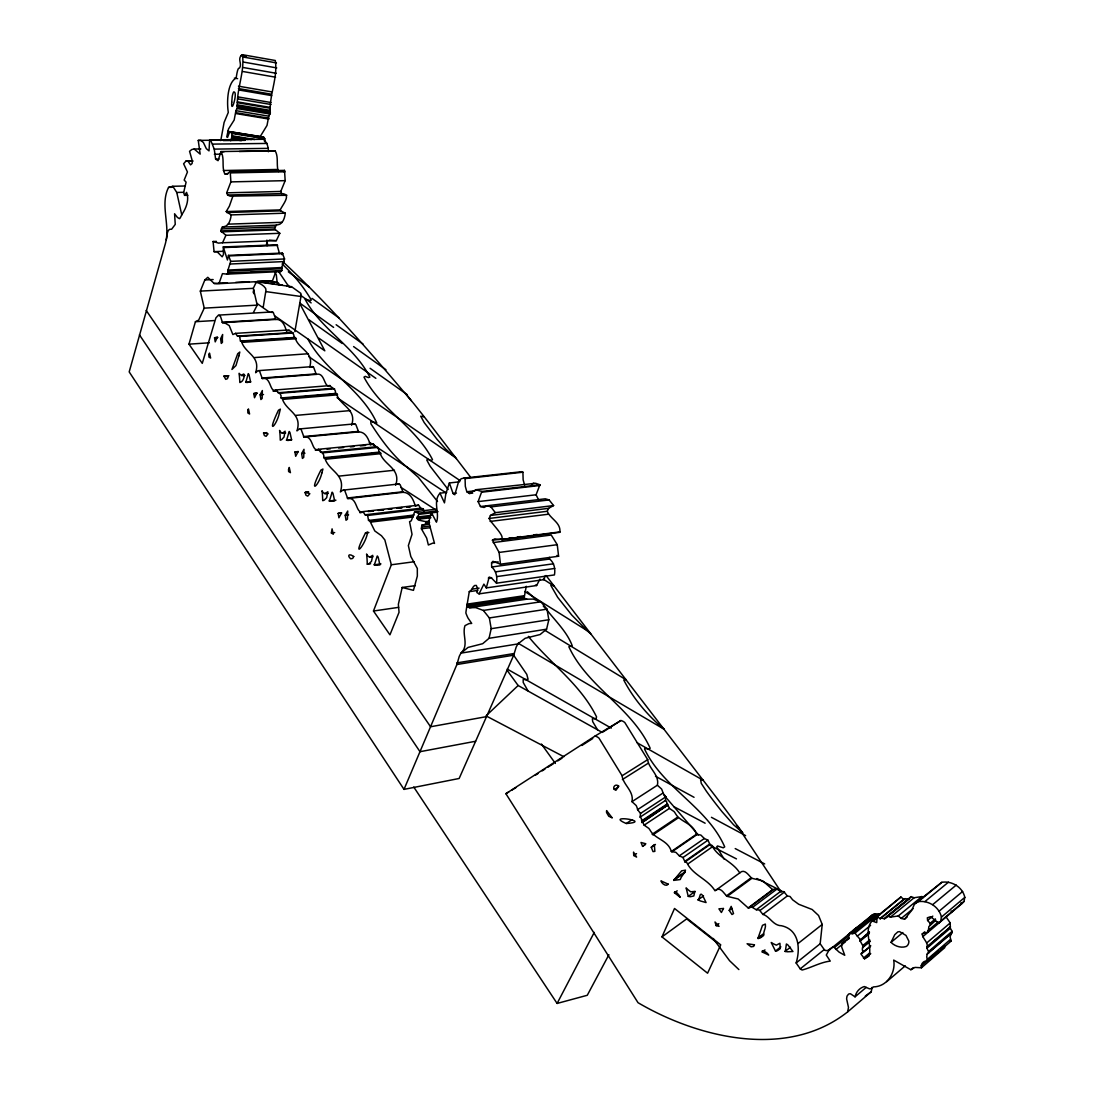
<?xml version="1.0" encoding="UTF-8"?>
<svg xmlns="http://www.w3.org/2000/svg" width="1094" height="1094" viewBox="0 0 1094 1094"><rect width="100%" height="100%" fill="white"/><g stroke="black" fill="none" stroke-linecap="round" stroke-linejoin="round"><path stroke-width="1.5" d="M220.756 140.606L224.092 122.473L228.29 112.422C226.608 101.414 227.579 82.542 236.126 78.084C236.632 75.582 237.548 66.884 239.559 68.006C242.294 63.808 237.521 59.65 241.172 55.493L242.43 54.7C244.947 72.245 236.154 89.776 237.425 107.622L235.921 110.658L234.184 120.012L228.496 128.996L226.745 136.941L227.579 137.352L229.726 131.745L263.654 137.133L264.844 138.842L264.516 141.7M242.43 54.7L275.291 60.498C278.04 77.92 268.892 95.383 270.327 113.147L268.768 116.169L267.004 125.454L260.181 136.627M829.608 950.016L826.202 950.659A5.292 3.815 50.4 0 1 824.22 949.578L820.172 943.753L822.223 924.444L818.572 915.5L812.158 909.511L798.702 904.259L792.617 899.801L790.018 896.478L787.311 895.945L762.915 914.42L759.414 910.058L756.255 909.743L751.81 907.104L748.173 907.911L738.135 898.981L727.25 896.355C723.913 893.989 721.466 887.261 716.255 889.764M493.162 542.583L551.239 535.021L557.256 544.689L558.596 556.231L500.478 564.189L499.11 552.443L492.423 540.231L494.857 538.809C513.195 543.239 491.151 524.012 489.141 518.447L490.427 515.452L548.586 508.341L553.591 505.565L549.12 499.931L490.919 506.905L487.158 505.729L484.054 507.479L480.444 506.536L478.105 501.613L481.825 491.452L475.794 489.743L469.435 493.503L466.81 491.739L465.319 486.365L465.073 478.611L464.006 478.064L461.244 478.721L458.755 481.128L454.803 494.734L453.066 493.517L449.374 482.96L459.535 481.825M224.092 251.251L214.055 251.661L213.098 241.514L216.448 241.391M540.901 500.218L538.453 499.602L536.087 494.775L539.93 484.779L535.622 483.288L475.794 489.743M309.616 367.297C314.812 351.502 297.8 349.41 295.065 337.403A4.868 2.475 85.8 0 0 294.149 337.499L240.461 341.068L239.627 336.446L237.466 336.077L235.566 333.369L232.872 334.559L229.234 325.574L224.434 322.689L222.533 322.703L220.523 316.494L218.485 315.086L215.887 317.889L202.267 363.358L188.988 344.159L195.429 321.704L198.684 320.077L204.236 308.139L200.325 291.1L204.852 279.955L207.778 277.315L214.096 283.455L217.214 283.784L272.461 280.816L276.057 271.093L280.789 271.558L281.855 270.519L281.76 267.538L284.563 258.963L282.334 253.056L228.482 255.367L227.443 259.975L223.244 246.957L223.477 254.492L222.178 256.817L217.173 251.825L214.055 251.661M438.065 511.677L431.351 512.484L429.668 517.736L428.957 522.727L434.523 543.431L433.046 543.034L428.356 544.99L426.674 538.084L421.381 528.785L422.011 525.052L428.643 523.752M253.671 293.671L253.753 289.842L253.206 292.317M946.119 916.922L950.207 922.939L950.317 928.204L952.108 931.35L950.043 936.915L951.192 941.004L927.89 961.134L926.714 956.976L927.165 954.077L928.929 952.696L926.96 948.17C928.861 942.536 922.68 939.158 922.201 933.975L924.799 931.787M518.679 642.629L517.9 643.928A99.992 58.857 79.1 0 0 516.177 647.087L513.715 655.183L459.152 778.477L404.014 789.376L129.188 371.905L165.426 243.442A82.87 37.278 87.1 0 0 166.22 239.846C169.255 222.465 160.312 203.662 168.572 187.375L172.797 186.281L184.722 186.007M218.991 283.51L222.451 273.65L227.073 274.129L228.113 273.076L228.003 270.054L230.697 261.357L228.482 255.367M500.478 564.189L492.956 561.318L491.575 562.767L491.671 566.993C496.389 570.89 497.483 577.413 496.485 583.17L554.439 574.924C555.492 569.236 554.357 562.781 549.612 559.034L549.407 557.338M464.006 478.064L521.838 471.678L522.918 472.211L523.137 479.828L524.628 485.121M230.711 140.77C232.215 137.529 232.817 131.444 229.726 131.745M922.201 933.975L928.191 931.924L928.874 926.563L935.37 920.656M286.915 195.279L230.082 196.154L227.607 195.033L226.663 192.845L230.889 181.891L230.205 171.457L284.522 170.377L285.165 180.66L280.775 191.45L281.732 193.611C292.207 193.925 282.402 205.029 280.228 209.898L226.212 211.566L231.19 214.903L285.302 213.18C284.768 217.323 283.606 221.986 279.777 224.27L276.153 225.186L222.314 227.073L220.81 230.916L225.925 235.306L279.818 233.295L276.303 240.653L269.288 240.119M351.584 425.265C357.3 408.582 339.537 405.983 336.419 393.416A4.978 2.598 85 0 0 335.461 393.471L281.103 397.984C281.855 393.102 277.698 392.568 275.414 389.956C269.739 392.705 271.052 376.145 262.273 378.524L259.579 371.194L258.047 370.592L255.64 372.739C261.042 355.536 244.728 353.745 241.35 340.972A4.937 2.42 85.6 0 0 240.461 341.068M395.659 485.23C401.553 468.027 383.023 465.21 379.796 452.15A5.087 2.735 84.1 0 0 378.77 452.178L323.742 457.702C324.754 452.492 320.173 452.779 318.368 449.292C311.421 452.383 313.499 434.961 303.954 437.067L301.151 429.477L299.524 428.807L296.98 430.886C302.587 413.19 285.52 411.166 282.047 397.915A5.046 2.544 84.9 0 0 281.103 397.984M869.785 941.018L863.193 946.433L862.304 949.045L862.865 952.341L860.8 953.804L864.506 958.795L869.06 956.006C872.547 943.397 861.074 925.866 876.431 917.866M762.915 914.42C769.711 916.198 773.02 925.702 781.513 925.743C799.003 929.599 800.576 948.361 796.145 962.966L800.234 968.874A5.361 3.815 50.8 0 0 802.23 969.995C811.297 967.67 820.418 962.255 830.25 961.106L826.285 955.062L829.512 949.223L833.3 946.679L839.125 952.149L844.746 955.281L841.587 946.707L842.257 943.356L849.122 938.556L848.137 935.274L848.835 933.92L872.697 914.639L878.865 913.818L879.959 914.693M642.561 821.635L644.147 825.163L648.783 828.363A12.13 8.602 56.1 0 1 650.574 831.002C655.402 839.112 668.516 840.52 671.306 851.515L675.86 852.322L679.333 855.836L682.971 857.518L685.035 861.963A5.374 3.829 54.7 0 1 686.95 862.797C692.762 875.2 707.955 879.084 715.025 890.817L739.735 872.916C732.72 861.334 717.637 857.614 711.893 845.361A5.292 3.815 54.4 0 0 709.979 844.554L707.955 840.178L704.331 838.524L700.885 835.078L696.358 834.312C693.596 823.413 680.577 822.127 675.791 814.141A11.979 8.602 55.8 0 0 674.027 811.543L669.419 808.398L667.86 804.924L641.877 822.62L641.426 818.627A5.661 4.034 56.4 0 0 640.127 817.122L640.51 813.444L637.583 809.642A19.172 13.62 56.9 0 0 637.118 807.741L636.243 805.581L631.976 801.656C634.219 791.126 622.965 784.726 622.117 775.755L598.992 738.135A9.518 6.81 58.5 0 0 596.216 736.426L595.027 736.071L505.893 793.697L638.021 1002.692C698.669 1038.274 787.584 1059.525 847.7 1011.827L871.262 991.738L872.068 987.376M641.74 821.758L667.039 805.047L666.738 801.943A5.593 4.034 56.1 0 0 665.453 800.466L665.849 796.829L662.95 793.082A18.913 13.607 56.7 0 0 662.485 791.208L661.624 789.075L657.398 785.219C659.682 774.798 648.496 768.494 647.703 759.646L624.824 722.546A9.395 6.81 58.3 0 0 622.062 720.878L620.886 720.522L595.027 736.071M526.255 586.288L523.889 599.17M539.971 579.027L536.634 585.522L479.063 593.864L476.875 592.565L477.804 588.914L476.314 585.427C472.977 584.223 472.376 590.541 469.271 591.663L466.222 610.042A54.632 31.22 81 0 0 465.894 612.667L465.962 613.269A36.102 20.526 81.6 0 0 468.041 618.11L471.719 623.43L469.039 623.58L464.991 625.631C461.791 634.862 469.353 645.296 460.957 653.118A101.715 57.736 79.3 0 0 459.275 656.318L456.895 664.523L404.014 789.376M231.19 214.903C230.684 219.06 229.631 223.778 225.843 226.157L222.314 227.073M847.7 1011.827L848.479 1007.424L846.619 998.931A35.076 25.012 48.5 0 1 847.029 996.114L848.52 994.145A5.908 4.198 49.2 0 1 850.517 993.79L855.043 996.839A25.148 17.955 48.5 0 1 864.274 986.556L869.511 988.839L871.754 988.538L873.45 986.884C886.961 986.733 895.931 972.798 893.702 960.094L910.851 969.722L914.981 967.411L921.449 967.78C920.191 964.087 924.074 959.876 927.89 961.134M263.175 307.414L265.924 290.512A7.959 2.133 -82.6 0 0 265.623 288.406C263.38 284.727 257.158 281.883 255.435 282.443M294.86 331.701L301.137 295.448A7.918 2.229 -82.5 0 0 300.809 293.342L291.496 286.655L258.416 281.978M930.173 925.032L930.201 923.336L927.603 920.478L927.343 917.784L930.625 916.69L938.775 923.199L940.608 921.23L941.428 917.087C939.24 906.885 928.423 900.061 918.249 901.675L914.598 903.917L911.63 910.481L904.519 919.179L901.251 918.427L898.229 915.979L890.407 917.128L887.398 915.979L884.335 918.782L881.313 917.975L880.191 918.796L877.128 916.293L900.909 897.025L903.945 899.473L905.066 898.653L908.895 899.172L911.124 896.629L914.105 897.764L921.886 896.56L923.117 897.6M166.22 239.846C167.423 236.673 166.397 228.099 171.621 229.234L175.245 224.407L174.575 213.754L177.296 217.282A30.851 14.413 87.4 0 0 179.512 218.65L179.744 218.554A45.921 21.21 87.5 0 0 180.633 217.132L182.069 214.219C186.199 208.12 189.44 199.573 186.582 192.38L184.599 195.361L187.922 195.265M428.971 521.195L425.621 521.606L418.496 520.088L417.019 518.337L417.279 517.038L419.016 514.344L437.381 512.142M415.364 585.632L402.168 587.478L398.366 604.271L399.05 612.298L389.943 634.835L373.478 611.013L391.337 564.777L384.856 539.944L381.478 535.745L374.791 530.946L369.608 520.484A5.292 2.817 83.1 0 0 368.555 520.471L367.639 515.465L365.109 514.782L362.907 511.636C355.55 514.412 357.697 496.703 347.728 498.549L344.801 490.686L343.078 489.934L340.384 491.944C346.183 473.702 328.337 471.432 324.74 457.689A5.169 2.667 84 0 0 323.742 457.702M922.693 936.737L962.159 903.439L963.978 901.47L964.812 897.367C962.679 887.248 951.876 880.615 941.838 882.297L914.598 903.917M266.512 245.535L266.922 240.092M281.992 254.683L282.334 253.056M496.485 583.17L491.466 577.974L489.209 577.03L486.297 587.902L544.033 579.629L545.168 575.895M489.045 638.294L491.192 628.694L489.36 617.932L483.316 610.425L475.781 607.635L469.476 607.69L466.864 606.527L524.135 598.049L526.802 599.184L533.216 599.088L540.887 601.796L547.014 609.153L548.819 619.737L546.59 629.187L540.094 634.534L525.161 638.294L517.9 643.928L460.957 653.118L468.054 647.429L482.686 643.696L489.045 638.294L546.59 629.187M673.699 880.383L681.644 870.824L683.955 870.441A68.785 49.435 56.2 0 0 685.487 870.154C684.297 874.065 681.275 875.938 680.236 879.549L673.699 880.383L684.776 872.602M278.409 171.58C276.03 164.92 278.847 157.331 275.155 150.767L220.961 151.546L218.062 160.695L215.627 159.15L214.246 149.112L210.992 141.071L209.651 139.882L209.009 150.876L206.315 148.634L203.429 142.562L200.94 140.415L198.246 140.401L200.161 154.104L194.158 149.016L191.833 149.495L189.563 151.314L192.312 160.968L192.12 163.471L190.561 164.866L187.936 161.133L185.939 161.091L183.614 163.785L187.457 171.977L184.175 180.059L186.103 182.165L183.642 192.612L184.599 195.361M279.818 233.295L274.594 228.974L276.153 225.186M232.68 196.742L229.384 206.137L226.212 211.566M225.925 235.306L222.547 242.759L218.526 243.114L213.098 241.514M758.115 937.914L762.477 925.333L765.349 924.061C766.183 928.409 763.133 931.35 763.68 935.411C762.299 936.532 758.908 939.459 758.115 937.914L763.516 933.756M891.063 942.358L894.755 934.686L897.818 931.869L899.569 931.623L905.996 935.438L908.868 941.182A9.572 7.029 48.5 0 1 907.856 944.942A9.067 6.66 48.5 0 1 906.16 946.501C901.059 948.266 894.755 946.228 891.063 942.358L902.865 932.539M729.233 910.413L731.189 906.379L733.527 913.599L731.982 914.516L729.233 910.413L731.954 908.389M449.374 482.96L445.846 493.763L444.465 502.871L439.979 493.189C432.458 501.626 439.979 513.018 436.451 522.194L431.351 512.484M260.153 394.797L262.355 390.531L262.136 398.435L260.905 399.57L260.153 394.797L263.517 394.524M661.979 936.888L674.519 908.485L720.727 944.847L707.586 973.209L661.979 936.888L686.69 918.878L717.308 942.987M291.113 287.38L291.496 286.655M501.64 539.875L559.882 532.313C561.099 522.481 550.173 518.953 547.26 511.281L548.586 508.341M301.657 453.559L303.995 449.306L303.735 457.347L302.423 458.441L301.657 453.559L304.952 453.231M255.832 283.018L253.302 288.337L257.213 305.13L253.493 312.378M345.225 515.247L347.728 511.021L347.413 519.199L346.019 520.265L345.225 515.247L348.576 514.85M872.697 914.639L869.347 918.126M413.778 787.051L557.106 1003.444L594.247 932.403M872.479 921.08L876.718 922.611L877.128 916.293M900.909 897.025L876.581 917.346M608.907 954.72L587.273 995.28L557.106 1003.444M341.547 513.004L338.908 517.777L338.155 513.373L341.492 512.977L338.155 513.373M863.193 946.433L859.966 940.512L869.484 932.512M365.505 532.956C350.094 562.904 366.121 544.497 367.639 531.971L365.505 532.956L368.869 532.546M425.306 524.163L426.277 522.754L429.614 522.358M436.342 509.175L414.667 511.746L411.262 520.826L409.566 521.688L412.028 534.337L408.363 545.578L410.811 556.477L417.32 568.456L417.334 576.073L413.45 590.35L402.168 587.478M644.681 820.76L667.86 804.924M223.928 376.104L228.236 376.787L227.388 378.715L225.72 379.358L223.928 376.104L228.906 375.734M479.063 593.864L483.89 584.1L486.297 587.902M263.545 432.964L268.071 433.839L266.102 436.315L264.392 435.562L263.545 432.964L266.895 432.65M305.349 492.245L309.848 493.667L307.756 496.115L305.964 495.254L305.076 492.573L308.645 491.89M230.205 171.457L227.155 173.96L224.708 173.755C221.48 166.767 224.858 158.575 220.961 151.546M651.258 847.289L654.335 844.609L654.855 851.378L653.022 851.611L651.258 847.289L655.443 844.459M283.414 171.594L284.522 170.377M739.735 872.916C744.535 868.048 748.665 875.556 751.879 878.304L762.709 880.834L772.665 889.6L776.275 888.779L780.692 891.364L783.837 891.651L787.311 895.945M601.96 732.269L518.146 685.514L486.009 715.873L563.875 756.733M853.429 929.914L857.204 927.37L858.475 928.054M927.097 959.547L950.412 939.445M921.162 965.92L938.351 951.096M940.799 948.977L944.491 945.79L944.765 947.623L921.449 967.78M928.191 952.901L951.52 932.867M927.165 954.077L952.259 932.662M910.851 969.722L913.312 967.602M275.155 150.767L239.312 151.519M928.765 951.37L952.108 931.35M927.124 946.693L950.481 926.741M886.714 981.674L905.244 965.852M926.891 947.13L950.262 927.179M926.96 948.17L950.317 928.204M926.837 942.85L950.207 922.939M855.043 996.839L866.216 987.376M927.835 930.748L938.242 921.955M940.608 921.23L963.978 901.47M930.201 923.336L935.397 918.96M930.406 923.924L935.602 919.534M941.428 917.087L964.812 897.367M939.226 911.083L962.652 891.446M927.603 920.478L932.813 916.116M531.52 484.341L533.79 483.11M642.602 846.387L645.788 843.747L641.016 842.489L642.602 846.387L645.405 844.5M932.758 904.574L956.252 885.06M863.439 958.125L869.675 952.956M864.506 958.795L870.742 953.626M862.113 952.724L864.752 950.549M862.865 952.341L870.783 945.818M862.127 953.257L870.045 946.734M924.909 901.593L948.457 882.161M904.519 919.179L907.145 917.018M862.428 947.787L870.332 941.291M918.249 901.675L941.838 882.297M901.251 918.427L913.066 908.704M898.229 915.979L921.886 896.56M863.139 945.271L869.73 939.855M859.966 940.512L869.21 932.95M860.034 941.168L869.292 933.606M890.407 917.128L914.105 897.764M880.191 918.796L905.066 898.653M887.398 915.979L911.124 896.629M884.335 918.782L908.075 899.432M885.169 918.522L908.895 899.172M860.226 940.074L869.388 931.787M873.491 921.107L877.456 917.88M860.13 939.336L857.327 936.136L870.564 925.387M880.41 918.263L904.164 898.953M848.137 935.274L853.429 930.98M848.835 933.92L851.228 933.291L875.091 914.01M834.585 947.363L849.19 935.561M851.228 933.291L851.925 933.661L875.788 914.379M851.925 933.661L876.499 914.42M842.257 943.356L848.889 937.996M852.65 933.715L855.029 933.114L878.865 913.818M835.966 949.455L845.252 941.934M871.262 991.738L865.299 996.073M828.637 950.522L857.204 927.37M850.216 933.278L874.079 914.01M800.234 968.874L824.22 949.578M796.145 962.966L820.172 943.753M798.114 943.466L822.223 924.444M785.109 951.452A47.616 33.846 52.5 0 0 785.615 949.592L786.381 943.999A7.617 5.429 51.3 0 1 788.036 945.093L792.931 951.506L787.625 951.78A104.819 76.621 52.9 0 1 785.109 951.452L790.47 947.226M775.482 951.055A22.345 15.959 52 0 0 777.547 950.631L780.268 948.594L779.913 943.26L776.343 945.161L773.253 943.739A44.471 32.082 51.9 0 1 771.215 942.495L775.482 951.055L780.856 946.843M762.286 952.012L768.685 954.994A20.841 14.673 51.8 0 0 766.949 953.011L763.503 950.604L762.286 950.905L762.286 952.012L764.979 949.92M758.156 938.666L763.557 934.522M760.098 910.413L784.507 892.007M756.255 909.743L780.692 891.364M752.658 907.268L777.123 888.943M748.173 907.911L772.665 889.6M748.747 907.924L773.239 889.627M716.146 925.633L719.073 926.344L715.011 921.982L716.146 925.633L718.867 923.609M287.011 330.908C290.197 329.403 294.56 333.533 294.149 337.499M726.389 895.904L751.017 877.867M727.25 896.355L751.879 878.304M286.792 285.876L287.968 285.37L290.115 287.325M698.04 899.897A43.774 30.988 55 0 0 699.052 898.543L700.365 894.468L701.309 894.195A7.781 5.511 53.9 0 1 702.731 895.658L706.054 902.55L700.529 901.005A110.959 80.929 55.1 0 1 698.04 899.897L703.538 895.931M688.263 896.369A23.001 16.328 54.5 0 0 690.492 896.711L693.815 895.945L694.868 891.432L690.697 891.801L687.894 889.613A45.866 32.902 54.3 0 1 686.116 887.89L688.263 896.369L695.141 891.432M674.437 892.759L674.724 891.842L676.065 892.007L678.977 895.138A20.253 14.181 54.6 0 1 680.236 897.34L674.437 892.759L677.2 890.803M673.836 879.74L684.912 871.959M688.085 863.809L713.014 846.359M684.694 861.457L709.65 844.048M685.035 861.963L709.979 844.554M682.971 857.518L707.955 840.178M679.333 855.836L704.331 838.524M671.306 851.515L696.358 834.312M671.921 851.816L696.974 834.599M633.754 855.508L636.585 857.081L633.535 852.103L633.754 855.508L636.544 853.621M652.831 834.913L678.034 817.997M652.106 834.271L677.309 817.368M644.147 825.163L669.419 808.398M642.246 820.445L667.545 803.748M642.151 821.238L667.449 804.528M640.127 817.122L665.453 800.466M640.51 813.444L665.849 796.829M626.288 823.495C654.308 821.553 603.273 813.881 626.288 823.495L631.922 819.789M637.583 809.642L662.95 793.082M631.976 801.656L657.398 785.219M535.253 775.304L538.016 773.54M542.159 770.887L544.921 769.123M547.766 767.291L553.468 763.653M557.749 760.904L562.029 758.169M581.871 745.479L592.729 738.532M602.315 732.406L620.886 720.522M614.035 789.212L615.867 790.306L618.889 786.162C612.872 781.663 611.409 794.271 618.288 786.504M622.377 779.557L647.935 763.407M622.117 775.755L647.703 759.646M370.893 444.738L373.314 443.904C375.133 447.364 379.796 446.954 378.77 452.178M490.427 515.452L495.336 512.662L553.591 505.565M505.893 793.697L508.765 791.96M511.636 790.237L515.944 787.639M415.966 505.893L418.523 505.141L420.752 508.218L423.337 508.888L423.98 511.404M271.025 312.337L273.281 312.46L275.879 319.448C282.307 318.86 285.042 325.957 286.423 331.113M950.686 912.587L951.602 912.122L951.247 910.96M311.202 366.928L313.581 367.146L316.289 374.367C325.109 371.864 323.961 388.329 329.691 385.58C331.988 388.165 336.227 388.589 335.461 393.471M353.307 424.13L355.81 424.458L358.641 431.911C365.587 431.788 368.692 439.159 370.237 444.902M397.478 484.15L400.117 484.587L403.084 492.314C410.305 492.437 413.628 499.972 415.269 506.03M625.741 679.388L625.713 679.401A10.325 1.709 46.8 0 1 625.481 679.429L623.758 680.017C633.358 698.656 647.853 715.64 664.044 729.219M241.733 375.652C245.986 370.087 244.235 380.534 241.213 381.888A25.818 12.581 85.4 0 1 239.832 382.517C239.08 365.779 237.193 377.293 245.083 375.392M282.307 433.265L285.11 431.227L284.016 437.08L281.732 439.583A26.393 13.224 84.7 0 1 280.269 440.171C279.832 421.887 277.315 435.467 285.684 432.951M214.547 337.786L217.419 337.075L215.217 341.875L214.547 337.786L217.856 337.567M324.877 493.709L327.844 491.753L326.668 497.688L324.248 500.136A27.008 13.907 83.9 0 1 322.703 500.655C322.224 481.88 319.776 495.938 328.2 493.339M253.794 393.539L256.83 392.937L254.505 397.737L253.794 393.539L257.158 393.279M475.644 741.253L420 751.701L139.444 334.846M486.543 716.625L430.557 726.758L146.199 310.423M456.895 664.523L513.715 655.183M456.882 662.896L513.688 653.583M525.804 679.62L528.087 679.265L526.788 674.369L513.318 654.732M491.192 628.694L548.819 619.737M294.956 452L298.156 451.507L295.681 456.307L294.956 452L298.361 451.672M369.594 557.215L372.739 555.355L371.481 561.345L368.91 563.738A27.665 14.619 82.9 0 1 367.283 564.189C366.695 544.798 364.452 559.595 372.972 556.778M489.36 617.932L547.014 609.153M483.316 610.425L540.887 601.796M272.461 280.816L257.446 281.281M467.097 604.134L524.395 595.697M467.138 605.529L524.423 597.064M469.476 607.69L526.802 599.184M469.271 591.663L477.709 590.445M373.478 611.013L398.64 607.361M472.334 589.105L479.09 588.134M496.731 576.593L554.713 568.456M488.28 578.097L491.575 577.632M495.514 571.847L553.496 563.779M491.671 566.993L549.612 559.034M491.575 562.767L498.208 561.865M499.11 552.443L557.256 544.689M367.283 564.189L370.634 563.752M374.203 564.805A103.78 55.52 84 0 0 375.953 565.229L379.919 564.969L378.196 557.284A5.552 2.954 82.5 0 0 377.28 555.957L375.119 562.603A76.443 39.863 83.3 0 1 374.203 564.805L380.944 563.902M391.337 564.777L414.38 561.714M492.423 540.231L504.047 538.727M509.025 538.084L512.334 537.646M517.312 537.004L520.635 536.58M533.913 534.857L537.222 534.419M501.845 539.424L560.101 531.862M421.381 528.785L429.723 527.759M490.126 521.441L548.244 514.235M331.359 532.997L333.301 534.2L332.07 528.853L331.359 532.997L334.682 532.587M422.011 525.052L428.684 524.231M489.141 518.447L547.26 511.281M421.45 527.076L429.792 526.05M370.921 522.084L413.149 517.011M417.279 517.038L432.294 515.233M417.019 518.337L430.366 516.737M417.566 519.335L430.913 517.722M414.667 511.746L418.4 513.154L436.766 510.966M480.444 506.536L545.291 498.796L549.12 499.931M368.555 520.471L414.12 515.014M370.456 521.1L412.684 516.04M362.907 511.636L418.523 505.141M359.721 512.525L363.085 512.129M368.145 511.541L373.191 510.953M378.237 510.365L383.283 509.777M388.343 509.175L391.707 508.792M396.753 508.19L401.799 507.602M406.845 507.014L410.223 506.618M360.09 512.594L363.454 512.197M370.196 511.404L373.56 511.007M378.606 510.419L383.652 509.831M388.712 509.243L392.076 508.847M397.122 508.259L402.168 507.671M407.228 507.069L410.592 506.686M365.109 514.782L420.752 508.218M478.105 501.613L536.087 494.775M367.639 515.465L423.337 508.888M481.825 491.452L539.93 484.779M469.435 493.503L472.731 493.12M481.825 492.191L539.916 485.49M439.979 493.189L446.721 492.409M466.81 491.739L475.069 490.796M453.066 493.517L456.444 493.134M347.263 498.016L402.606 491.794M347.728 498.549L403.084 492.314M329.253 500.956A101.359 52.703 85 0 0 330.908 501.298L334.668 500.888L333 493.421A5.415 2.803 83.5 0 0 332.138 492.163L330.115 498.768A74.665 37.907 84.2 0 1 329.253 500.956L335.913 500.204M343.995 490.03L399.31 483.931M465.073 478.611L522.918 472.211M305.076 492.573L308.371 492.218M339.208 476.095L394.483 470.229M325.547 458.249L380.616 452.697M325.998 459.193L381.068 453.641M315.359 450.29L320.692 449.839M326.997 449.142L330.32 448.813M338.634 448.007L343.625 447.514M350.285 446.858L353.964 446.584M360.254 445.873L365.601 445.436M320.46 452.273L375.447 446.831M322.853 452.848L377.895 447.391M318.368 449.292L373.314 443.904M303.503 436.574L358.189 431.419M303.954 437.067L358.641 431.911M286.478 440.185A99.103 50.05 85.7 0 0 288.05 440.458L291.606 439.897L289.992 432.65A5.292 2.667 84.4 0 0 289.172 431.446L287.284 438.01A73.011 36.061 85 0 1 286.478 440.185L291.565 439.706M300.399 428.862L355.044 423.843M295.804 415.392L350.408 410.578M282.799 398.435L337.198 393.922M283.223 399.351L337.636 394.825M277.972 392.773L332.275 388.356M280.242 393.238L334.6 388.821M275.975 389.943L330.251 385.567M273.131 391.037L276.508 390.763M273.459 391.064L276.837 390.79M261.849 378.045L315.851 373.902M262.273 378.524L316.289 374.367M245.712 382.285A97.01 47.575 86.4 0 0 247.203 382.49L250.567 381.806L249.022 374.736A5.169 2.544 85.2 0 0 248.242 373.587L246.465 380.11A71.479 34.338 85.7 0 1 245.712 382.285L250.745 381.902M258.868 370.606L312.843 366.572M254.464 357.574L308.412 353.731M188.988 344.159L209.269 342.805M242.075 341.451L295.804 337.868M242.485 342.326L296.214 338.743M237.466 336.077L291.113 332.603M239.627 336.446L293.315 332.959M235.566 333.369L289.185 329.937M195.429 321.704L214.123 320.583M222.123 322.251L275.469 319.01M222.533 322.703L275.879 319.448M219.265 315.072L272.584 311.927M204.236 308.139L257.213 305.13M200.325 291.1L253.302 288.337M214.096 283.455L227.429 282.785M235.771 282.361L249.104 281.691M227.073 274.129L280.789 271.558M204.852 279.955L213.152 279.544M228.003 270.054L281.76 267.538M228.195 271.244L281.951 268.714M228.113 273.076L281.855 270.519M227.484 273.404L237.535 272.926M250.936 272.283L259.305 271.886M230.697 261.357L284.563 258.963M230.328 264.01L284.166 261.575M229.125 255.928L282.977 253.617M223.244 246.957L277.014 244.782L279.49 253.548M223.873 247.572L277.644 245.384M222.547 242.759L276.303 240.653M221.262 231.86L275.059 229.904M221.262 228.933L275.073 227.019M220.81 230.916L274.594 228.974M228.236 224.147L282.225 222.301M226.677 212.537L280.693 210.855L285.302 213.18M227.607 195.033L281.732 193.611M172.797 186.281L176.763 192.448L183.601 192.284M226.663 192.845L280.775 191.45M230.889 181.891L285.165 180.66M168.572 187.375L171.977 187.293M223.34 170.527L277.493 169.461M230.697 172.879L285.014 171.772M224.708 173.755L228.085 173.686M215.627 159.15L219.005 159.095M185.939 161.091L192.599 160.982M187.936 161.133L192.941 161.05M220.687 151.792L224.065 151.738M214.342 154.254L221.097 154.158M194.158 149.016L200.845 148.934M214.246 149.112L268.276 148.374L268.345 151.751M209.651 139.882L263.64 139.28L266.922 143.437L268.276 148.374M198.246 140.401L245.234 139.868M223.299 140.579L245.111 140.319M212.879 144.107L266.922 143.437M282.334 284.973L277.274 284.276M372.972 421.874L370.839 421.245L370.934 423.816C381.013 439.446 392.103 454.885 406.53 466.796M525.558 679.511L523.164 679.593L523.219 682.465L527.937 690.793M950.153 940.867L951.192 941.004M270.738 281.719L278.013 282.717A9.696 2.639 -82.5 0 1 278.628 283.319L279.025 284.7M262.574 282.197L274.006 283.811M265.951 291.606L301.178 296.529M268.987 281.035L277.233 282.635M231.75 135.752L254.711 139.499M231.723 136.34L251.401 139.553M231.764 136.777L248.16 139.458M231.696 137.639L244.824 139.786M231.463 139.102L241.295 140.702M227.62 131.28L263.654 137.133M229.466 132.196L234.362 133.003M237.179 133.482L240.899 134.07M243.73 134.562L247.422 135.136M250.266 135.629L253.958 136.217M257.227 136.75L260.481 137.283M233.131 133.058L264.256 138.159M232.051 133.468L264.844 138.842M236.003 113.571L268.878 119.055M237.289 102.672L270.163 108.224M237.289 104.846L270.177 110.385M237.166 105.721L270.054 111.26M237.029 106.132L269.903 111.67M237.425 107.622L270.327 113.147M237.138 108.538L270.04 114.05M235.921 110.658L268.768 116.169M236.072 112.723L268.933 118.22M238.054 96.928L270.943 102.508M238.136 98.925L271.038 104.504M237.412 101.879L270.286 107.417M238.451 86.18L271.298 91.814M238.424 88.546L271.285 94.166M238.807 89.981L271.695 95.602M242.608 71.466L275.579 77.195M234.376 78.084L237.63 78.645M243.771 62.126L276.741 67.91M243.347 67.541L276.331 73.298M241.172 55.493L246.095 56.368M243.538 57.107L276.467 62.905M960.655 903.056L962.159 903.439M535.404 585.058L536.634 585.522M424.212 416.869L420.711 416.212L424.198 422.558L436.971 439.241L445.655 448.991L454.475 456.895A16.095 2.489 45.7 0 1 456.403 458.714M373.122 421.942L376.801 423.05C361.444 389.067 325.109 371.55 307.729 338.798M756.966 878.523L781.485 890.954M557.01 555.424L558.596 556.231M709.951 845.334L736.467 858.899M735.209 848.575L764.692 863.932M674 806.729L705.138 823.221M711.442 817.314L745.616 835.625M655.484 776.248L694.047 797.307M507.247 669.09L611.259 728.098M637.2 742.812L703.196 780.254M518.611 643.504L663.949 729.137M544.935 630.335L626.014 679.757M524.751 591.498L589.475 632.127M401.156 487.527L436.561 510.337M543.513 579.3L554.234 586.206M369.444 442.304L445.969 492.82M337.02 397.601L460.355 480.786M742.881 832.794L733.677 824.862L722.177 811.857A108.634 17.914 47.6 0 1 706.382 791.208L701.281 783.386L700.584 779.625L702.881 779.844L715.791 796.651A678.786 150.452 46.2 0 1 734.607 821.799L781.184 892.061M308.727 356.603L455.46 457.483M256.68 303.257L269.11 311.94M274.635 315.797L324.822 350.818L299.797 303.585M318.956 338.224L375.857 378.333M370.087 368.295L407.255 394.674M308.781 319.667L342.272 343.502M353.581 346.579L385.963 369.758M299.838 303.093L333.615 327.393M336.145 324.727L363.194 344.213M300.59 295.271L311.147 302.915M312.05 298.402L339.085 318.039M288.337 271.845L308.891 286.915M738.874 969.571L729.561 960.696L714.697 940.608A22.509 4.663 48.4 0 1 713.274 938.502M855.029 933.114L857.327 936.136M406.681 466.892L418.346 477.34L437.518 501.503M590.815 633.891L589.981 633.18A22.208 3.665 46.6 0 0 589.488 632.756L589.228 632.537A19.104 3.118 46.5 0 1 587.163 630.705L571.711 614.992L557.694 597.351L550.788 585.358L553.4 585.481A45.524 7.316 46.1 0 0 553.769 585.605M538.48 601.618L527.294 591.69M282.088 263.969C293.424 274.471 303.489 286.642 311.27 300.002L310.409 300.659L304.994 299.086C321.103 329.691 354.292 346.155 369.854 377.156L368.309 377.58L365.355 376.363L363.987 377.115C380.903 409.525 415.679 427.016 432.486 459.589L431.282 460.629L428.164 459.371L426.742 460L430.174 466.276L448.143 489.524M283.182 261.986C330.388 305.8 372.493 354.661 413.942 403.823A579.123 103.875 43.9 0 1 429.354 423.392L469.996 476.437M543.294 606.09L545.865 608.797M490.919 506.905L495.336 512.662M546.836 609.891C555.725 621.31 567.253 632.209 572.244 645.788L568.853 646.732C587.369 686.95 631.867 707.64 650.178 748.255L648.756 749.185L644.817 748.269L644.612 749.171C663.388 788.555 707.189 806.934 724.707 846.865L723.298 847.809L717.5 845.977L716.734 846.852L724.091 859.105M663.826 795.01L698.287 834.941M275.004 272.132L276.317 274.881L277.097 282.184M407.173 395.426L411.44 400.787M546.029 575.512L703.086 780.186M737.219 825.464L742.361 832.411M528.334 636.38C550.46 663.593 580.736 684.584 596.558 716.885L596.107 718.498L592.36 718.772L592.702 721.657L597.543 729.794M507.137 670.362L518.146 685.514M541.421 744.029L555.369 763.421M278.765 271.777L289.254 287.243M425.621 521.606L426.277 522.754M418.4 513.154L419.016 514.344M280.228 209.898L280.693 210.855M181.768 214.971L176.763 192.448M543.54 578.398L544.033 579.629M667.039 805.047L667.162 805.895M267.168 241.569L267.538 245.617M288.556 469.572L288.597 471.541L290.43 472.649L289.24 467.453L288.556 469.572M231.75 102.139C230.725 116.251 238.519 90.952 233.637 91.964A6.742 1.627 -81.6 0 0 232.707 94.371A6.386 1.545 -81.6 0 0 232.229 96.422L231.75 102.139M754.436 944.806L753.657 946.419L751.113 946.83L747.093 943.753L754.436 944.806M222.314 338.99L222.465 342.258L221.303 343.42L220.578 338.771L222.656 334.49L222.314 338.99M208.927 354.497L208.954 357.123L210.622 358.039L209.515 353.116L208.927 354.497M247.818 410.318L247.846 412.985L249.582 413.997L248.447 408.937L247.818 410.318M238.875 355.865L235.962 365.546L231.955 369.457L237.713 353.718L239.805 352.036L238.875 355.865M279.38 412.985C276.714 425.552 265.869 436.547 278.45 410.236L280.365 409.129L279.38 412.985M321.868 472.923C318.969 485.75 307.564 496.102 320.911 470.092L322.921 469.039L321.868 472.923M353.731 556.49L352.692 558.405L350.736 558.856C347.331 556.08 348.261 552.73 353.731 556.49M668.256 884.198C666.205 887.084 661.665 883.61 660.967 880.875L668.256 884.198M723.462 908.485L721.397 912.505L718.922 908.813L723.462 908.485M612.079 817.751L608.77 816.274L606.623 812.637A5.155 3.638 57 0 1 606.637 810.613L612.079 817.751"/></g></svg>
